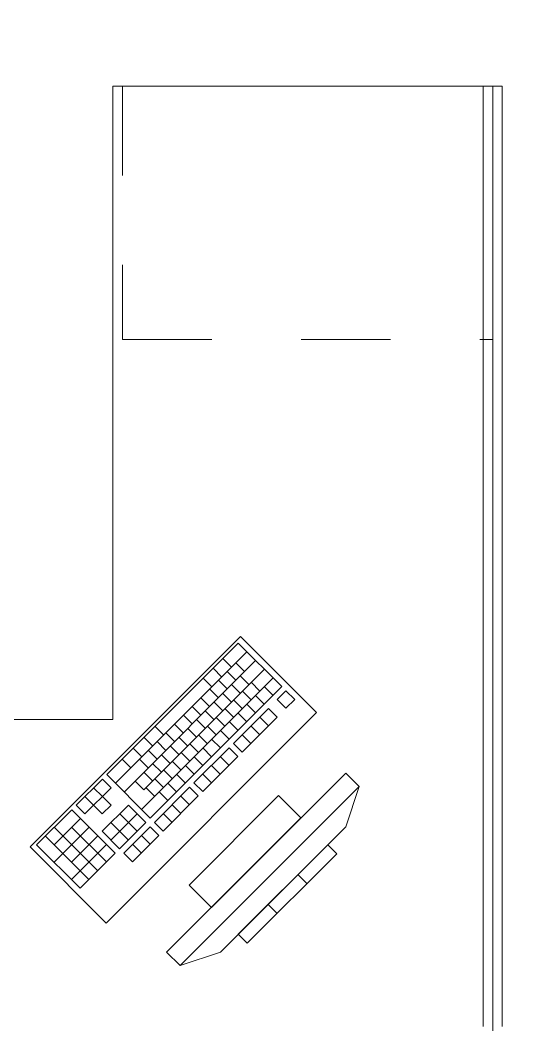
# Model space of a CAD drawing. Header units: inches. Extents: x -38 to 5698, y -33 to 92.
# Drawn here: x 318.492 to 319.293, y 37.663 to 39.25 of the extents above; entities that cross this region are included whole.
import ezdxf

# ---------------------------------------------------------------- set-up
doc = ezdxf.new("R2010")
doc.units = ezdxf.units.IN
doc.header["$MEASUREMENT"] = 0
doc.linetypes.add('Rayas', pattern=[0.282222, 0.141111, -0.141111])
doc.layers.add('Interior - Mobiliario', color=7, linetype='Continuous')
doc.layers.add('Notas - Etiquetas', color=251, linetype='Continuous')
doc.dimstyles.new('Estilo_Generado__8', dxfattribs={"dimtxt": 0.18, "dimasz": 0.0912, "dimexe": 0.18, "dimexo": 0.0625, "dimgap": 0, "dimtad": 0, "dimtih": 1, "dimtoh": 1, "dimdec": 4, "dimzin": 0, "dimdsep": 46, "dimcen": 0.09, "dimadec": 0, "dimazin": 0, "dimtfac": 1, "dimtdec": 4, "dimtmove": 0, "dimatfit": 3, "dimldrblk": 'ARROWHEAD_5', "dimfxl": 1, "dimtolj": 1, "dimtzin": 0, "dimarcsym": 0})

# ---------------------------------------------------------------- blocks, each defined once
blk = doc.blocks.new('ARROWHEAD_5')
at = {"linetype": 'Continuous', "lineweight": 0}
blk.add_hatch(color=0, dxfattribs=at).paths.add_polyline_path([(-1, 0.2679), (0, 0), (-1, -0.2679)])
at = {"color": 0, "linetype": 'Continuous', "lineweight": 0}
blk.add_line((0, 0), (-1, 0), dxfattribs=at)

msp = doc.modelspace()

# ---------------------------------------------------------------- linework, layer by layer
at = {"layer": 'Interior - Mobiliario', "color": 175, "linetype": 'Rayas', "lineweight": 13}
for p, q in [((318.654, 39.1457), (318.654, 38.7457)), ((318.654, 38.7457), (319.239, 38.7457))]:
    msp.add_line(p, q, dxfattribs=at)
at = {"layer": 'Interior - Mobiliario', "color": 175, "linetype": 'Continuous', "lineweight": 13}
for p, q in [((319.254, 39.1457), (319.224, 39.1457)), ((319.224, 39.1457), (319.224, 37.6607)), ((319.254, 37.6607), (319.254, 39.1457)), ((318.837, 38.2662), (318.6293, 38.0585)), ((318.9056, 38.1976), (318.837, 38.2662)), ((318.8507, 38.2525), (318.643, 38.0447)), ((318.8128, 38.2419), (318.8265, 38.2282)), ((318.8644, 38.2387), (318.6567, 38.031)), ((318.7972, 38.2264), (318.8109, 38.2126)), ((318.8334, 38.2351), (318.8471, 38.2214)), ((318.8919, 38.2113), (318.6842, 38.0036)), ((318.8782, 38.225), (318.6878, 38.0346)), ((318.7816, 38.2108), (318.7953, 38.1971)), ((318.8196, 38.2213), (318.8333, 38.2076)), ((318.8402, 38.2145), (318.8539, 38.2008)), ((318.6979, 37.9899), (318.9056, 38.1976)), ((318.8057, 38.2075), (318.8194, 38.1937)), ((318.8264, 38.2007), (318.8401, 38.187)), ((318.8574, 38.2043), (318.8711, 38.1905)), ((318.878, 38.1975), (318.8917, 38.1838)), ((318.778, 38.1798), (318.7918, 38.166)), ((318.7919, 38.1936), (318.8056, 38.1799)), ((318.8125, 38.1868), (318.8262, 38.1731)), ((318.8435, 38.1904), (318.8573, 38.1767)), ((318.8642, 38.1836), (318.8779, 38.1699)), ((318.9124, 38.1907), (318.8986, 38.1769)), ((318.9262, 38.177), (318.9124, 38.1907)), ((318.7642, 38.1659), (318.7779, 38.1522)), ((318.7987, 38.173), (318.8124, 38.1593)), ((318.8158, 38.1627), (318.8296, 38.149)), ((318.8848, 38.1631), (318.8294, 38.1077)), ((318.8297, 38.1766), (318.8434, 38.1629)), ((318.8503, 38.1698), (318.864, 38.1561)), ((318.8985, 38.1493), (318.8848, 38.1631)), ((318.8986, 38.1769), (318.9123, 38.1632)), ((318.9123, 38.1632), (318.9262, 38.177)), ((318.7503, 38.1521), (318.7641, 38.1384)), ((318.7848, 38.1591), (318.7985, 38.1454)), ((318.802, 38.1489), (318.8157, 38.1352)), ((318.8365, 38.1559), (318.8502, 38.1422)), ((318.8431, 38.0939), (318.8985, 38.1493)), ((318.8709, 38.1492), (318.8846, 38.1355)), ((318.7055, 38.1346), (318.7192, 38.1209)), ((318.7365, 38.1382), (318.7502, 38.1245)), ((318.7571, 38.1314), (318.7708, 38.1177)), ((318.771, 38.1453), (318.7847, 38.1316)), ((318.7882, 38.135), (318.8019, 38.1213)), ((318.8226, 38.1421), (318.8364, 38.1284)), ((318.8571, 38.1354), (318.8708, 38.1216)), ((318.6882, 38.1173), (318.7019, 38.1036)), ((318.7226, 38.1244), (318.7364, 38.1107)), ((318.7433, 38.1176), (318.757, 38.1039)), ((318.7743, 38.1212), (318.788, 38.1075)), ((318.8088, 38.1282), (318.8225, 38.1145)), ((318.8432, 38.1215), (318.8569, 38.1078)), ((318.6709, 38.1), (318.6846, 38.0863)), ((318.7088, 38.1105), (318.7225, 38.0968)), ((318.7294, 38.1037), (318.7432, 38.09)), ((318.7605, 38.1073), (318.7742, 38.0936)), ((318.8224, 38.1007), (318.767, 38.0453)), ((318.7811, 38.1005), (318.7948, 38.0868)), ((318.7949, 38.1144), (318.8087, 38.1007)), ((318.8362, 38.087), (318.8224, 38.1007)), ((318.8294, 38.1077), (318.8431, 38.0939)), ((318.695, 38.0967), (318.7087, 38.083)), ((318.7156, 38.0899), (318.7293, 38.0762)), ((318.7466, 38.0935), (318.7603, 38.0798)), ((318.7672, 38.0867), (318.781, 38.073)), ((318.7808, 38.0316), (318.8362, 38.087)), ((318.8086, 38.0869), (318.8223, 38.0732)), ((318.6535, 38.0827), (318.6673, 38.069)), ((318.6811, 38.0828), (318.6948, 38.0691)), ((318.7017, 38.076), (318.7155, 38.0623)), ((318.7328, 38.0796), (318.7465, 38.0659)), ((318.7534, 38.0728), (318.7671, 38.0591)), ((318.7947, 38.073), (318.8085, 38.0593)), ((318.6224, 38.0515), (318.5808, 38.01)), ((318.6361, 38.0378), (318.6224, 38.0515)), ((318.6293, 38.0585), (318.6979, 37.9899)), ((318.6879, 38.0622), (318.7016, 38.0485)), ((318.7051, 38.0519), (318.7188, 38.0382)), ((318.7189, 38.0658), (318.7326, 38.0521)), ((319.0067, 38.0609), (318.7238, 37.778)), ((318.7396, 38.059), (318.7533, 38.0453)), ((318.7809, 38.0592), (318.7946, 38.0455)), ((319.0279, 38.0396), (319.0067, 38.0609)), ((318.6085, 38.0377), (318.6223, 38.024)), ((318.6223, 38.024), (318.6361, 38.0378)), ((318.674, 38.0483), (318.6878, 38.0346)), ((318.6912, 38.0381), (318.7049, 38.0244)), ((318.7601, 38.0384), (318.7047, 37.983)), ((318.7257, 38.0451), (318.7394, 38.0314)), ((318.7451, 37.7568), (319.0279, 38.0396)), ((318.7738, 38.0247), (318.7601, 38.0384)), ((318.767, 38.0453), (318.7808, 38.0316)), ((319.0279, 38.0396), (319.0067, 37.976)), ((318.5947, 38.0238), (318.6084, 38.0101)), ((318.6223, 38.024), (318.6084, 38.0101)), ((318.636, 38.0103), (318.6223, 38.024)), ((318.7119, 38.0313), (318.7256, 38.0176)), ((318.7184, 37.9693), (318.7738, 38.0247)), ((318.7463, 38.0246), (318.76, 38.0109)), ((318.9006, 38.0255), (318.7592, 37.8841)), ((318.936, 37.9901), (318.9006, 38.0255)), ((318.5808, 38.01), (318.5946, 37.9963)), ((318.5946, 37.9963), (318.6084, 38.0101)), ((318.6084, 38.0101), (318.6221, 37.9964)), ((318.6635, 38.0104), (318.622, 37.9689)), ((318.6221, 37.9964), (318.636, 38.0103)), ((318.691, 37.983), (318.6635, 38.0104)), ((318.7324, 38.0107), (318.7461, 37.997)), ((318.5739, 38.0031), (318.5185, 37.9477)), ((318.5876, 37.9894), (318.5461, 37.9478)), ((318.6425, 37.9345), (318.5739, 38.0031)), ((318.6772, 37.9967), (318.6357, 37.9551)), ((318.6497, 37.9965), (318.6771, 37.9691)), ((318.7186, 37.9969), (318.7323, 37.9832)), ((318.7946, 37.8487), (318.936, 37.9901)), ((318.6013, 37.9756), (318.546, 37.9203)), ((318.5462, 37.9754), (318.6148, 37.9068)), ((318.5738, 37.9755), (318.6286, 37.9207)), ((318.6358, 37.9827), (318.6633, 37.9553)), ((318.6494, 37.9414), (318.691, 37.983)), ((318.6978, 37.9761), (318.6563, 37.9346)), ((318.7115, 37.9624), (318.6978, 37.9761)), ((318.7047, 37.983), (318.7184, 37.9693)), ((319.0067, 37.976), (318.8087, 37.778)), ((318.5324, 37.9615), (318.6009, 37.893)), ((318.6151, 37.9619), (318.5735, 37.9204)), ((318.622, 37.9689), (318.6494, 37.9414)), ((318.67, 37.9209), (318.7115, 37.9624)), ((318.684, 37.9623), (318.6977, 37.9486)), ((318.5185, 37.9477), (318.5871, 37.8791)), ((318.6288, 37.9482), (318.5734, 37.8928)), ((318.6701, 37.9484), (318.6838, 37.9347)), ((318.9784, 37.9477), (318.837, 37.8063)), ((318.9925, 37.9336), (318.9784, 37.9477)), ((318.5871, 37.8791), (318.6425, 37.9345)), ((318.6563, 37.9346), (318.67, 37.9209)), ((318.8511, 37.7922), (318.9925, 37.9336)), ((318.9313, 37.9006), (318.9454, 37.8864)), ((318.7592, 37.8841), (318.7946, 37.8487)), ((318.8841, 37.8534), (318.8983, 37.8393)), ((318.837, 37.8063), (318.8511, 37.7922)), ((318.7238, 37.778), (318.7451, 37.7568)), ((318.7451, 37.7568), (318.8087, 37.778))]:
    msp.add_line(p, q, dxfattribs=at)
at = {"layer": 'Interior - Mobiliario', "color": 175, "linetype": 'Continuous', "lineweight": 13, "flags": 128}
for points in [[(319.239, 37.6457), (319.239, 39.1457), (318.639, 39.1457), (318.639, 38.1457), (317.939, 38.1457), (317.939, 37.6457)], [(318.9607, 38.1563), (318.8405, 38.2765), (318.5082, 37.9442), (318.6284, 37.824)]]:
    msp.add_lwpolyline(points, close=True, dxfattribs=at)

# ---------------------------------------------------------------- leaders
at = {"layer": 'Notas - Etiquetas', "color": 8, "linetype": 'Continuous', "lineweight": 13, "annotation_type": 0, "has_hookline": 1, "hookline_direction": 1, "text_width": 1.0171}
msp.add_leader([(321.4856, 39.25), (321.4856, 39.0649), (320.2549, 39.0649)], dimstyle='Estilo_Generado__8', dxfattribs=at)

doc.saveas('drawing.dxf')
